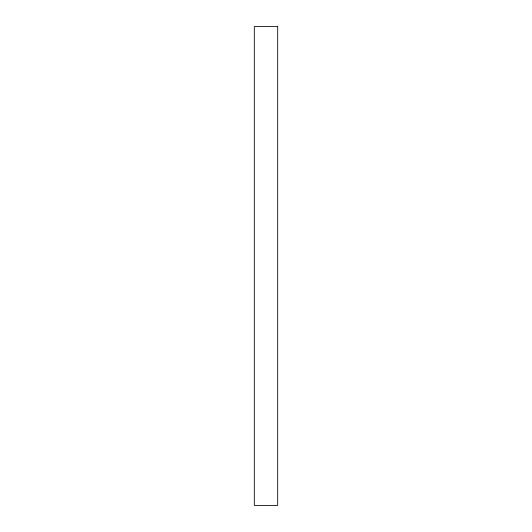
<?xml version="1.0" encoding="UTF-8"?>
<svg xmlns="http://www.w3.org/2000/svg" width="532" height="532" viewBox="0 0 532 532"><rect width="100%" height="100%" fill="white"/><g stroke="black" fill="none" stroke-linecap="round" stroke-linejoin="round"><path stroke-width="0.8" d="M277.677 26.6L254.323 26.6L254.323 505.4L277.677 505.4L277.677 26.6"/></g></svg>
